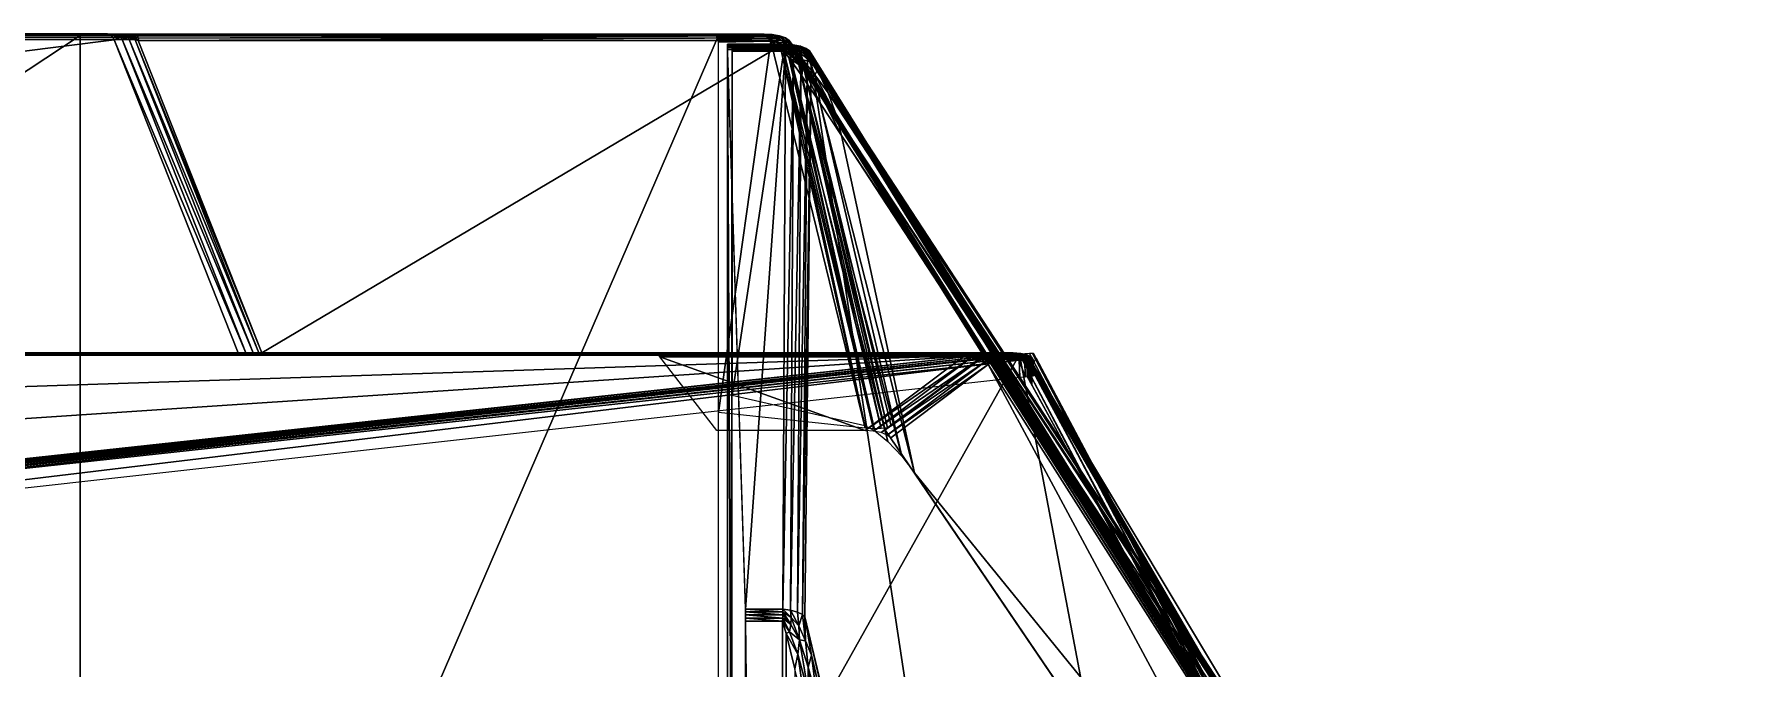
# Model space of a CAD drawing. Extents: x -2.99 to 2.93, y -1.11 to 1.11.
# Drawn here: x 2.429 to 2.934, y 0.921 to 1.109 of the extents above; entities that cross this region are included whole.
import ezdxf

# ---------------------------------------------------------------- set-up
doc = ezdxf.new("R2010")
doc.units = 0
doc.header["$MEASUREMENT"] = 0
doc.layers.get('0').update_dxf_attribs({"linetype": 'CONTINUOUS'})

msp = doc.modelspace()

# ---------------------------------------------------------------- linework, layer by layer
for points in [[(1.71372, 1.0145, 1.11762), (2.4527, 1.1075, 1.04049), (1.76836, 1.10758, 1.05933)], [(1.71372, 1.0145, 1.11762), (2.48947, 1.0145, 1.08662), (2.4527, 1.1075, 1.04049)], [(2.45227, 1.10818, 1.04001), (1.76894, 1.10823, 1.05877), (1.76836, 1.10758, 1.05933)], [(2.45227, 1.10818, 1.04001), (1.76836, 1.10758, 1.05933), (2.4527, 1.1075, 1.04049)], [(2.45173, 1.10875, 1.03932), (1.76959, 1.10877, 1.058), (1.76894, 1.10823, 1.05877)], [(2.45173, 1.10875, 1.03932), (1.76894, 1.10823, 1.05877), (2.45227, 1.10818, 1.04001)], [(2.45116, 1.10912, 1.03852), (1.77022, 1.10913, 1.05714), (1.76959, 1.10877, 1.058)], [(2.45116, 1.10912, 1.03852), (1.76959, 1.10877, 1.058), (2.45173, 1.10875, 1.03932)], [(2.45064, 1.10924, 1.03773), (1.77073, 1.10924, 1.05632), (1.77022, 1.10913, 1.05714)], [(2.45064, 1.10924, 1.03773), (1.77022, 1.10913, 1.05714), (2.45116, 1.10912, 1.03852)], [(1.78391, 1.10882, 1.03576), (1.77073, 1.10924, 1.05632), (2.45064, 1.10924, 1.03773)], [(2.44257, 1.10882, 1.01754), (1.77779, 1.10882, 1.03593), (1.77779, 0.67006, 1.03593)], [(2.44257, 1.10882, 1.01754), (1.77779, 0.67006, 1.03593), (2.44257, 0.67006, 1.01754)], [(1.78391, 1.10882, 1.03576), (2.45064, 1.10924, 1.03773), (2.43665, 1.10882, 1.0177)], [(2.45184, 1.10922, 1.03712), (2.43665, 1.10882, 1.0177), (2.45064, 1.10924, 1.03773)], [(2.45184, 1.10922, 1.03712), (2.43913, 1.10882, 1.01729), (2.43665, 1.10882, 1.0177)], [(2.45352, 1.1092, 1.03543), (2.43913, 1.10882, 1.01729), (2.45184, 1.10922, 1.03712)], [(2.45352, 1.1092, 1.03543), (2.44165, 1.10882, 1.01622), (2.43913, 1.10882, 1.01729)], [(2.45543, 1.10919, 1.03292), (2.44165, 1.10882, 1.01622), (2.45352, 1.1092, 1.03543)], [(2.45543, 1.10919, 1.03292), (2.44383, 1.10882, 1.01467), (2.44165, 1.10882, 1.01622)], [(2.63227, 1.10882, 0.69637), (2.44257, 1.10882, 1.01754), (2.44257, 0.67006, 1.01754)], [(2.63227, 1.10882, 0.69637), (2.44257, 0.67006, 1.01754), (2.63227, 0.67006, 0.69637)], [(2.45728, 1.10918, 1.02996), (2.44383, 1.10882, 1.01467), (2.45543, 1.10919, 1.03292)], [(2.45728, 1.10918, 1.02996), (2.44533, 1.10882, 1.01287), (2.44383, 1.10882, 1.01467)], [(2.44533, 1.10882, 1.01287), (2.45728, 1.10918, 1.02996), (2.64577, 1.10915, 0.69758)], [(2.44533, 1.10882, 1.01287), (2.64577, 1.10915, 0.69758), (2.63109, 1.10882, 0.69836)], [(2.45064, 1.10924, 1.03773), (2.45116, 1.10912, 1.03852), (2.4531, 1.10904, 1.03782)], [(2.45064, 1.10924, 1.03773), (2.4531, 1.10904, 1.03782), (2.45184, 1.10922, 1.03712)], [(2.45116, 1.10912, 1.03852), (2.45173, 1.10875, 1.03932), (2.45403, 1.10874, 1.03872)], [(2.45116, 1.10912, 1.03852), (2.45403, 1.10874, 1.03872), (2.4531, 1.10904, 1.03782)], [(2.45227, 1.10818, 1.04001), (2.45403, 1.10874, 1.03872), (2.45173, 1.10875, 1.03932)], [(2.45184, 1.10922, 1.03712), (2.4531, 1.10904, 1.03782), (2.45497, 1.10902, 1.03664)], [(2.45184, 1.10922, 1.03712), (2.45497, 1.10902, 1.03664), (2.45352, 1.1092, 1.03543)], [(2.45227, 1.10818, 1.04001), (2.45463, 1.10822, 1.03947), (2.45403, 1.10874, 1.03872)], [(2.4527, 1.1075, 1.04049), (2.45463, 1.10822, 1.03947), (2.45227, 1.10818, 1.04001)], [(2.4527, 1.1075, 1.04049), (2.455, 1.10761, 1.04022), (2.45463, 1.10822, 1.03947)], [(2.4918, 1.0145, 1.08637), (2.455, 1.10761, 1.04022), (2.4527, 1.1075, 1.04049)], [(2.4918, 1.0145, 1.08637), (2.4527, 1.1075, 1.04049), (2.48947, 1.0145, 1.08662)], [(2.4531, 1.10904, 1.03782), (2.45403, 1.10874, 1.03872), (2.45615, 1.10873, 1.03777)], [(2.4531, 1.10904, 1.03782), (2.45615, 1.10873, 1.03777), (2.45497, 1.10902, 1.03664)], [(2.45543, 1.10919, 1.03292), (2.45352, 1.1092, 1.03543), (2.45497, 1.10902, 1.03664)], [(2.45463, 1.10822, 1.03947), (2.45615, 1.10873, 1.03777), (2.45403, 1.10874, 1.03872)], [(2.45463, 1.10822, 1.03947), (2.45679, 1.10823, 1.03878), (2.45615, 1.10873, 1.03777)], [(2.455, 1.10761, 1.04022), (2.45679, 1.10823, 1.03878), (2.45463, 1.10822, 1.03947)], [(2.45543, 1.10919, 1.03292), (2.45497, 1.10902, 1.03664), (2.45677, 1.10901, 1.03458)], [(2.45677, 1.10901, 1.03458), (2.45497, 1.10902, 1.03664), (2.45615, 1.10873, 1.03777)], [(2.455, 1.10761, 1.04022), (2.45716, 1.10761, 1.03972), (2.45679, 1.10823, 1.03878)], [(2.49397, 1.0145, 1.08584), (2.45716, 1.10761, 1.03972), (2.455, 1.10761, 1.04022)], [(2.49397, 1.0145, 1.08584), (2.455, 1.10761, 1.04022), (2.4918, 1.0145, 1.08637)], [(2.45728, 1.10918, 1.02996), (2.45543, 1.10919, 1.03292), (2.45677, 1.10901, 1.03458)], [(2.45677, 1.10901, 1.03458), (2.45615, 1.10873, 1.03777), (2.45791, 1.10871, 1.03616)], [(2.45843, 1.10816, 1.03764), (2.45791, 1.10871, 1.03616), (2.45615, 1.10873, 1.03777)], [(2.45843, 1.10816, 1.03764), (2.45615, 1.10873, 1.03777), (2.45679, 1.10823, 1.03878)], [(2.45728, 1.10918, 1.02996), (2.45677, 1.10901, 1.03458), (2.45855, 1.10907, 1.03193)], [(2.45855, 1.10907, 1.03193), (2.45677, 1.10901, 1.03458), (2.45791, 1.10871, 1.03616)], [(2.45886, 1.1075, 1.03906), (2.45843, 1.10816, 1.03764), (2.45679, 1.10823, 1.03878)], [(2.45886, 1.1075, 1.03906), (2.45679, 1.10823, 1.03878), (2.45716, 1.10761, 1.03972)], [(2.49565, 1.0145, 1.08512), (2.45886, 1.1075, 1.03906), (2.45716, 1.10761, 1.03972)], [(2.49565, 1.0145, 1.08512), (2.45716, 1.10761, 1.03972), (2.49397, 1.0145, 1.08584)], [(2.64577, 1.10915, 0.69758), (2.45728, 1.10918, 1.02996), (2.45855, 1.10907, 1.03193)], [(2.45855, 1.10907, 1.03193), (2.45791, 1.10871, 1.03616), (2.45949, 1.10867, 1.03421)], [(2.45994, 1.10805, 1.03647), (2.45949, 1.10867, 1.03421), (2.45791, 1.10871, 1.03616)], [(2.45994, 1.10805, 1.03647), (2.45791, 1.10871, 1.03616), (2.45843, 1.10816, 1.03764)], [(2.45984, 1.10731, 1.03835), (2.45994, 1.10805, 1.03647), (2.45843, 1.10816, 1.03764)], [(2.45984, 1.10731, 1.03835), (2.45843, 1.10816, 1.03764), (2.45886, 1.1075, 1.03906)], [(2.64577, 1.10915, 0.69758), (2.45855, 1.10907, 1.03193), (2.64811, 1.10905, 0.6977)], [(2.64811, 1.10905, 0.6977), (2.45855, 1.10907, 1.03193), (2.45949, 1.10867, 1.03421)], [(2.49658, 1.0145, 1.08431), (2.45984, 1.10731, 1.03835), (2.45886, 1.1075, 1.03906)], [(2.49658, 1.0145, 1.08431), (2.45886, 1.1075, 1.03906), (2.49565, 1.0145, 1.08512)], [(2.64811, 1.10905, 0.6977), (2.45949, 1.10867, 1.03421), (2.65034, 1.10867, 0.69781)], [(2.65034, 1.10867, 0.69781), (2.45949, 1.10867, 1.03421), (2.45994, 1.10805, 1.03647)], [(2.65211, 1.10807, 0.6979), (2.45994, 1.10805, 1.03647), (2.45984, 1.10731, 1.03835)], [(2.65211, 1.10807, 0.6979), (2.45984, 1.10731, 1.03835), (2.65317, 1.10733, 0.69794)], [(2.49658, 1.0145, 1.08431), (2.65317, 1.10733, 0.69794), (2.45984, 1.10731, 1.03835)], [(2.65034, 1.10867, 0.69781), (2.45994, 1.10805, 1.03647), (2.65211, 1.10807, 0.6979)], [(2.49658, 1.0145, 1.08431), (2.71139, 1.0145, 0.73165), (2.65317, 1.10733, 0.69794)], [(2.63109, 1.10882, 0.69836), (2.64577, 1.10915, 0.69758), (2.64602, 1.10899, 0.69683)], [(2.63109, 1.10882, 0.69836), (2.64602, 1.10899, 0.69683), (2.63154, 1.10866, 0.6976)], [(2.63154, 1.10866, 0.6976), (2.64602, 1.10899, 0.69683), (2.64649, 1.10855, 0.69619)], [(2.63154, 1.10866, 0.6976), (2.64649, 1.10855, 0.69619), (2.63193, 1.10822, 0.69695)], [(2.63193, 1.10822, 0.69695), (2.64649, 1.10855, 0.69619), (2.6471, 1.1079, 0.69576)], [(2.63193, 1.10822, 0.69695), (2.6471, 1.1079, 0.69576), (2.63218, 1.10756, 0.69652)], [(2.63218, 1.10756, 0.69652), (2.6471, 1.1079, 0.69576), (2.64776, 1.10713, 0.69559)], [(2.63218, 1.10756, 0.69652), (2.64776, 1.10713, 0.69559), (2.63227, 1.10678, 0.69637)], [(2.64776, 1.10713, 0.69559), (2.67581, 0.99211, 0.69664), (2.63227, 0.9968, 0.69637)], [(2.64776, 1.10713, 0.69559), (2.63227, 0.9968, 0.69637), (2.63227, 1.10678, 0.69637)], [(2.6512, 1.10618, 0.68388), (2.65211, 1.10618, 0.58094), (2.63486, 1.10618, 0.58094)], [(2.6512, 1.10618, 0.68388), (2.63486, 1.10618, 0.58094), (2.63629, 1.10618, 0.68388)], [(2.63486, 1.10618, 0.58094), (2.65211, 1.10618, 0.58094), (2.65211, 1.10607, 0.58012)], [(2.63486, 1.10618, 0.58094), (2.65211, 1.10607, 0.58012), (2.63486, 1.10607, 0.58012)], [(2.63486, 1.10601, 0.58007), (2.63486, 0.00203, 0.58094), (2.63486, 1.10618, 0.58094)], [(2.63631, 1.10618, 0.68579), (2.63486, 1.10618, 0.58094), (2.63486, 0.00203, 0.58094)], [(2.63631, 1.10618, 0.68579), (2.63486, 0.00203, 0.58094), (2.63631, 0.00203, 0.68579)], [(2.63486, 1.10607, 0.58012), (2.65211, 1.10607, 0.58012), (2.65211, 1.10574, 0.57923)], [(2.63486, 1.10607, 0.58012), (2.65211, 1.10574, 0.57923), (2.63486, 1.10574, 0.57923)], [(2.63487, 1.10551, 0.57904), (2.63488, 0.00203, 0.57999), (2.63486, 1.10601, 0.58007)], [(2.63486, 1.10601, 0.58007), (2.63488, 0.00203, 0.57999), (2.63486, 0.00203, 0.58094)], [(2.63486, 1.10574, 0.57923), (2.65211, 1.10574, 0.57923), (2.65211, 1.10524, 0.57841)], [(2.63486, 1.10574, 0.57923), (2.65211, 1.10524, 0.57841), (2.63487, 1.10524, 0.57841)], [(2.6363, 1.10603, 0.68461), (2.6512, 1.10618, 0.68388), (2.63629, 1.10618, 0.68388)], [(2.6363, 1.10603, 0.68461), (2.6513, 1.10603, 0.68461), (2.6512, 1.10618, 0.68388)], [(2.6363, 1.10559, 0.68523), (2.65141, 1.10559, 0.68523), (2.6513, 1.10603, 0.68461)], [(2.6363, 1.10559, 0.68523), (2.6513, 1.10603, 0.68461), (2.6363, 1.10603, 0.68461)], [(2.63631, 1.10493, 0.68564), (2.65141, 1.10559, 0.68523), (2.6363, 1.10559, 0.68523)], [(2.63631, 1.10493, 0.68564), (2.65152, 1.10493, 0.68564), (2.65141, 1.10559, 0.68523)], [(2.64577, 1.10915, 0.69758), (2.64811, 1.10905, 0.6977), (2.64874, 1.10856, 0.69689)], [(2.64577, 1.10915, 0.69758), (2.64874, 1.10856, 0.69689), (2.64602, 1.10899, 0.69683)], [(2.64602, 1.10899, 0.69683), (2.64874, 1.10856, 0.69689), (2.64933, 1.10786, 0.69623)], [(2.64602, 1.10899, 0.69683), (2.64933, 1.10786, 0.69623), (2.64649, 1.10855, 0.69619)], [(2.6471, 1.1079, 0.69576), (2.64649, 1.10855, 0.69619), (2.64933, 1.10786, 0.69623)], [(2.64776, 1.10713, 0.69559), (2.6471, 1.1079, 0.69576), (2.65002, 1.10658, 0.69589)], [(2.6471, 1.1079, 0.69576), (2.64933, 1.10786, 0.69623), (2.65002, 1.10658, 0.69589)], [(2.64776, 1.10713, 0.69559), (2.65002, 1.10658, 0.69589), (2.65061, 1.10518, 0.69564)], [(2.67581, 0.99211, 0.69664), (2.64776, 1.10713, 0.69559), (2.65061, 1.10518, 0.69564)], [(2.64811, 1.10905, 0.6977), (2.65034, 1.10867, 0.69781), (2.65115, 1.10792, 0.69704)], [(2.64811, 1.10905, 0.6977), (2.65115, 1.10792, 0.69704), (2.64874, 1.10856, 0.69689)], [(2.64874, 1.10856, 0.69689), (2.65115, 1.10792, 0.69704), (2.65195, 1.10682, 0.69641)], [(2.64874, 1.10856, 0.69689), (2.65195, 1.10682, 0.69641), (2.64933, 1.10786, 0.69623)], [(2.65002, 1.10658, 0.69589), (2.64933, 1.10786, 0.69623), (2.65195, 1.10682, 0.69641)], [(2.65002, 1.10658, 0.69589), (2.65195, 1.10682, 0.69641), (2.65273, 1.10502, 0.69611)], [(2.65061, 1.10518, 0.69564), (2.65002, 1.10658, 0.69589), (2.65273, 1.10502, 0.69611)], [(2.65211, 1.10807, 0.6979), (2.65115, 1.10792, 0.69704), (2.65034, 1.10867, 0.69781)], [(2.65211, 1.10807, 0.6979), (2.65306, 1.10669, 0.69735), (2.65115, 1.10792, 0.69704)], [(2.65306, 1.10669, 0.69735), (2.65195, 1.10682, 0.69641), (2.65115, 1.10792, 0.69704)], [(2.6512, 1.10618, 0.68388), (2.6513, 1.10603, 0.68461), (2.65398, 1.10509, 0.68463)], [(2.6512, 1.10618, 0.68388), (2.65398, 1.10509, 0.68463), (2.65356, 1.10603, 0.68389)], [(2.65211, 1.10618, 0.58094), (2.6512, 1.10618, 0.68388), (2.65356, 1.10603, 0.68389)], [(2.6513, 1.10603, 0.68461), (2.65141, 1.10559, 0.68523), (2.65418, 1.10407, 0.68524)], [(2.6513, 1.10603, 0.68461), (2.65418, 1.10407, 0.68524), (2.65398, 1.10509, 0.68463)], [(2.65152, 1.10493, 0.68564), (2.65418, 1.10407, 0.68524), (2.65141, 1.10559, 0.68523)], [(2.65496, 1.10302, 0.69665), (2.65273, 1.10502, 0.69611), (2.65195, 1.10682, 0.69641)], [(2.65496, 1.10302, 0.69665), (2.65195, 1.10682, 0.69641), (2.65411, 1.10508, 0.6969)], [(2.65306, 1.10669, 0.69735), (2.65411, 1.10508, 0.6969), (2.65195, 1.10682, 0.69641)], [(2.65317, 1.10733, 0.69794), (2.65306, 1.10669, 0.69735), (2.65211, 1.10807, 0.6979)], [(2.65211, 1.10618, 0.58094), (2.65445, 1.10603, 0.58095), (2.65455, 1.10575, 0.58005)], [(2.65211, 1.10618, 0.58094), (2.65455, 1.10575, 0.58005), (2.65211, 1.10607, 0.58012)], [(2.65211, 1.10618, 0.58094), (2.65356, 1.10603, 0.68389), (2.65445, 1.10603, 0.58095)], [(2.65211, 1.10607, 0.58012), (2.65455, 1.10575, 0.58005), (2.65456, 1.10539, 0.57917)], [(2.65211, 1.10607, 0.58012), (2.65456, 1.10539, 0.57917), (2.65211, 1.10574, 0.57923)], [(2.65211, 1.10524, 0.57841), (2.65211, 1.10574, 0.57923), (2.65456, 1.10539, 0.57917)], [(2.65317, 1.10733, 0.69794), (2.65467, 1.10535, 0.69776), (2.65306, 1.10669, 0.69735)], [(2.65467, 1.10535, 0.69776), (2.65411, 1.10508, 0.6969), (2.65306, 1.10669, 0.69735)], [(2.71174, 1.01442, 0.73078), (2.65467, 1.10535, 0.69776), (2.65317, 1.10733, 0.69794)], [(2.71174, 1.01442, 0.73078), (2.65317, 1.10733, 0.69794), (2.71139, 1.0145, 0.73165)], [(2.65356, 1.10603, 0.68389), (2.65398, 1.10509, 0.68463), (2.65663, 1.10366, 0.68465)], [(2.65356, 1.10603, 0.68389), (2.65663, 1.10366, 0.68465), (2.65575, 1.10561, 0.6839)], [(2.65445, 1.10603, 0.58095), (2.65356, 1.10603, 0.68389), (2.65575, 1.10561, 0.6839)], [(2.65445, 1.10603, 0.58095), (2.65663, 1.1056, 0.58096), (2.6567, 1.10529, 0.58004)], [(2.65445, 1.10603, 0.58095), (2.6567, 1.10529, 0.58004), (2.65455, 1.10575, 0.58005)], [(2.65445, 1.10603, 0.58095), (2.65575, 1.10561, 0.6839), (2.65663, 1.1056, 0.58096)], [(2.65455, 1.10575, 0.58005), (2.6567, 1.10529, 0.58004), (2.65675, 1.10483, 0.57912)], [(2.65455, 1.10575, 0.58005), (2.65675, 1.10483, 0.57912), (2.65456, 1.10539, 0.57917)], [(2.65744, 1.10496, 0.68391), (2.65575, 1.10561, 0.6839), (2.65663, 1.10366, 0.68465)], [(2.65663, 1.1056, 0.58096), (2.65575, 1.10561, 0.6839), (2.65744, 1.10496, 0.68391)], [(2.6583, 1.10496, 0.58097), (2.6567, 1.10529, 0.58004), (2.65663, 1.1056, 0.58096)], [(2.65663, 1.1056, 0.58096), (2.65744, 1.10496, 0.68391), (2.6583, 1.10496, 0.58097)], [(2.63488, 1.10476, 0.57801), (2.63489, 0.00203, 0.57904), (2.63487, 1.10551, 0.57904)], [(2.63487, 1.10551, 0.57904), (2.63489, 0.00203, 0.57904), (2.63488, 0.00203, 0.57999)], [(2.63487, 1.10524, 0.57841), (2.65211, 1.10524, 0.57841), (2.65212, 1.10466, 0.57778)], [(2.63487, 1.10524, 0.57841), (2.65212, 1.10466, 0.57778), (2.63489, 1.10466, 0.57778)], [(2.63491, 1.10387, 0.57713), (2.6349, 0.00203, 0.57808), (2.63488, 1.10476, 0.57801)], [(2.63488, 1.10476, 0.57801), (2.6349, 0.00203, 0.57808), (2.63489, 0.00203, 0.57904)], [(2.65212, 1.10466, 0.57778), (2.64024, 0.93836, 0.44091), (2.63489, 1.10466, 0.57778)], [(2.63491, 1.10387, 0.57713), (2.63491, 0.00203, 0.57713), (2.6349, 0.00203, 0.57808)], [(2.63491, 1.10387, 0.57713), (2.64029, 0.93684, 0.43965), (2.64029, 0.00203, 0.43965)], [(2.63491, 1.10387, 0.57713), (2.64029, 0.00203, 0.43965), (2.63491, 0.00203, 0.57713)], [(2.63631, 1.10416, 0.68579), (2.65161, 1.10416, 0.68579), (2.65152, 1.10493, 0.68564)], [(2.63631, 1.10416, 0.68579), (2.65152, 1.10493, 0.68564), (2.63631, 1.10493, 0.68564)], [(2.65161, 1.10416, 0.68579), (2.63631, 1.10416, 0.68579), (2.63631, 1.00191, 0.68579)], [(2.65161, 1.10416, 0.68579), (2.63631, 1.00191, 0.68579), (2.67567, 0.99289, 0.68579)], [(2.65212, 1.10466, 0.57778), (2.65129, 0.93836, 0.44091), (2.64024, 0.93836, 0.44091)], [(2.65061, 1.10518, 0.69564), (2.65273, 1.10502, 0.69611), (2.65349, 1.10288, 0.69596)], [(2.67581, 0.99211, 0.69664), (2.65061, 1.10518, 0.69564), (2.67826, 0.99196, 0.6968)], [(2.67826, 0.99196, 0.6968), (2.65061, 1.10518, 0.69564), (2.65349, 1.10288, 0.69596)], [(2.65129, 0.93836, 0.44091), (2.65212, 1.10466, 0.57778), (2.6545, 1.10404, 0.57745)], [(2.65129, 0.93836, 0.44091), (2.6545, 1.10404, 0.57745), (2.6536, 0.93804, 0.44084)], [(2.65161, 1.10416, 0.68579), (2.65404, 1.10278, 0.68559), (2.65152, 1.10493, 0.68564)], [(2.65152, 1.10493, 0.68564), (2.65404, 1.10278, 0.68559), (2.65418, 1.10407, 0.68524)], [(2.65161, 1.10416, 0.68579), (2.65316, 1.10225, 0.6858), (2.65404, 1.10278, 0.68559)], [(2.65161, 1.10416, 0.68579), (2.67567, 0.99289, 0.68579), (2.6787, 0.99138, 0.68581)], [(2.65161, 1.10416, 0.68579), (2.6787, 0.99138, 0.68581), (2.65316, 1.10225, 0.6858)], [(2.65211, 1.10524, 0.57841), (2.65456, 1.10539, 0.57917), (2.65458, 1.10474, 0.57831)], [(2.65212, 1.10466, 0.57778), (2.65211, 1.10524, 0.57841), (2.65458, 1.10474, 0.57831)], [(2.65212, 1.10466, 0.57778), (2.65458, 1.10474, 0.57831), (2.6545, 1.10404, 0.57745)], [(2.65596, 1.10056, 0.6965), (2.65349, 1.10288, 0.69596), (2.65273, 1.10502, 0.69611)], [(2.65596, 1.10056, 0.6965), (2.65273, 1.10502, 0.69611), (2.65496, 1.10302, 0.69665)], [(2.65316, 1.10225, 0.6858), (2.65725, 1.09926, 0.68563), (2.65404, 1.10278, 0.68559)], [(2.65316, 1.10225, 0.6858), (2.65697, 1.09682, 0.68585), (2.65725, 1.09926, 0.68563)], [(2.65316, 1.10225, 0.6858), (2.6787, 0.99138, 0.68581), (2.68256, 0.98819, 0.68587)], [(2.65316, 1.10225, 0.6858), (2.68256, 0.98819, 0.68587), (2.65697, 1.09682, 0.68585)], [(2.67826, 0.99196, 0.6968), (2.65349, 1.10288, 0.69596), (2.68059, 0.99202, 0.69719)], [(2.68059, 0.99202, 0.69719), (2.65349, 1.10288, 0.69596), (2.65596, 1.10056, 0.6965)], [(2.6536, 0.93804, 0.44084), (2.6545, 1.10404, 0.57745), (2.6568, 1.10314, 0.57724)], [(2.6536, 0.93804, 0.44084), (2.6568, 1.10314, 0.57724), (2.65566, 0.9375, 0.44094)], [(2.65398, 1.10509, 0.68463), (2.65418, 1.10407, 0.68524), (2.65723, 1.10158, 0.68527)], [(2.65398, 1.10509, 0.68463), (2.65723, 1.10158, 0.68527), (2.65663, 1.10366, 0.68465)], [(2.65404, 1.10278, 0.68559), (2.65723, 1.10158, 0.68527), (2.65418, 1.10407, 0.68524)], [(2.65404, 1.10278, 0.68559), (2.65725, 1.09926, 0.68563), (2.65723, 1.10158, 0.68527)], [(2.65467, 1.10535, 0.69776), (2.65605, 1.103, 0.69755), (2.65411, 1.10508, 0.6969)], [(2.65709, 1.10062, 0.69735), (2.65496, 1.10302, 0.69665), (2.65411, 1.10508, 0.6969)], [(2.65709, 1.10062, 0.69735), (2.65411, 1.10508, 0.6969), (2.65605, 1.103, 0.69755)], [(2.6545, 1.10404, 0.57745), (2.65458, 1.10474, 0.57831), (2.65678, 1.10406, 0.57818)], [(2.6545, 1.10404, 0.57745), (2.65678, 1.10406, 0.57818), (2.6568, 1.10314, 0.57724)], [(2.65458, 1.10474, 0.57831), (2.65456, 1.10539, 0.57917), (2.65675, 1.10483, 0.57912)], [(2.65458, 1.10474, 0.57831), (2.65675, 1.10483, 0.57912), (2.65678, 1.10406, 0.57818)], [(2.71181, 1.01418, 0.72981), (2.65605, 1.103, 0.69755), (2.65467, 1.10535, 0.69776)], [(2.71181, 1.01418, 0.72981), (2.65467, 1.10535, 0.69776), (2.71174, 1.01442, 0.73078)], [(2.65764, 1.09858, 0.69719), (2.65596, 1.10056, 0.6965), (2.65496, 1.10302, 0.69665)], [(2.65764, 1.09858, 0.69719), (2.65496, 1.10302, 0.69665), (2.65709, 1.10062, 0.69735)], [(2.65566, 0.9375, 0.44094), (2.6568, 1.10314, 0.57724), (2.65865, 1.10211, 0.57717)], [(2.65566, 0.9375, 0.44094), (2.65865, 1.10211, 0.57717), (2.65717, 0.93682, 0.44119)], [(2.68059, 0.99202, 0.69719), (2.65596, 1.10056, 0.6965), (2.68244, 0.99228, 0.69778)], [(2.68244, 0.99228, 0.69778), (2.65596, 1.10056, 0.6965), (2.65764, 1.09858, 0.69719)], [(2.7116, 1.01383, 0.72887), (2.65709, 1.10062, 0.69735), (2.65605, 1.103, 0.69755)], [(2.7116, 1.01383, 0.72887), (2.65605, 1.103, 0.69755), (2.71181, 1.01418, 0.72981)], [(2.65744, 1.10496, 0.68391), (2.65663, 1.10366, 0.68465), (2.65922, 1.10111, 0.68468)], [(2.65922, 1.10111, 0.68468), (2.65663, 1.10366, 0.68465), (2.65723, 1.10158, 0.68527)], [(2.6583, 1.10496, 0.58097), (2.65827, 1.10446, 0.58004), (2.6567, 1.10529, 0.58004)], [(2.65827, 1.10446, 0.58004), (2.65675, 1.10483, 0.57912), (2.6567, 1.10529, 0.58004)], [(2.65844, 1.10305, 0.57816), (2.65678, 1.10406, 0.57818), (2.65675, 1.10483, 0.57912)], [(2.65844, 1.10305, 0.57816), (2.65675, 1.10483, 0.57912), (2.6584, 1.10385, 0.57911)], [(2.65827, 1.10446, 0.58004), (2.6584, 1.10385, 0.57911), (2.65675, 1.10483, 0.57912)], [(2.65865, 1.10211, 0.57717), (2.6568, 1.10314, 0.57724), (2.65678, 1.10406, 0.57818)], [(2.65865, 1.10211, 0.57717), (2.65678, 1.10406, 0.57818), (2.65844, 1.10305, 0.57816)], [(2.71113, 1.01341, 0.72813), (2.65764, 1.09858, 0.69719), (2.65709, 1.10062, 0.69735)], [(2.71113, 1.01341, 0.72813), (2.65709, 1.10062, 0.69735), (2.7116, 1.01383, 0.72887)], [(2.65717, 0.93682, 0.44119), (2.65865, 1.10211, 0.57717), (2.65978, 1.10109, 0.57726)], [(2.65717, 0.93682, 0.44119), (2.65978, 1.10109, 0.57726), (2.65789, 0.93609, 0.44156)], [(2.65922, 1.10111, 0.68468), (2.65723, 1.10158, 0.68527), (2.66085, 1.09715, 0.68532)], [(2.66178, 1.09303, 0.68569), (2.66085, 1.09715, 0.68532), (2.65723, 1.10158, 0.68527)], [(2.66178, 1.09303, 0.68569), (2.65723, 1.10158, 0.68527), (2.65725, 1.09926, 0.68563)], [(2.65838, 1.10421, 0.68391), (2.65744, 1.10496, 0.68391), (2.65922, 1.10111, 0.68468)], [(2.6583, 1.10496, 0.58097), (2.65744, 1.10496, 0.68391), (2.65838, 1.10421, 0.68391)], [(2.65978, 1.10109, 0.57726), (2.73147, 0.62807, 0.44368), (2.65789, 0.93609, 0.44156)], [(2.65922, 1.1042, 0.58097), (2.65827, 1.10446, 0.58004), (2.6583, 1.10496, 0.58097)], [(2.65922, 1.1042, 0.58097), (2.65956, 1.1035, 0.58011), (2.65827, 1.10446, 0.58004)], [(2.65956, 1.1035, 0.58011), (2.6584, 1.10385, 0.57911), (2.65827, 1.10446, 0.58004)], [(2.6583, 1.10496, 0.58097), (2.65838, 1.10421, 0.68391), (2.65922, 1.1042, 0.58097)], [(2.65838, 1.10421, 0.68391), (2.65922, 1.10111, 0.68468), (2.66164, 1.09852, 0.68471)], [(2.92045, 0.70325, 0.69005), (2.65838, 1.10421, 0.68391), (2.66164, 1.09852, 0.68471)], [(2.65986, 1.10182, 0.5781), (2.65844, 1.10305, 0.57816), (2.6584, 1.10385, 0.57911)], [(2.65986, 1.10182, 0.5781), (2.6584, 1.10385, 0.57911), (2.65978, 1.10267, 0.57911)], [(2.65956, 1.1035, 0.58011), (2.65978, 1.10267, 0.57911), (2.6584, 1.10385, 0.57911)], [(2.65978, 1.10109, 0.57726), (2.65865, 1.10211, 0.57717), (2.65844, 1.10305, 0.57816)], [(2.65978, 1.10109, 0.57726), (2.65844, 1.10305, 0.57816), (2.65986, 1.10182, 0.5781)], [(2.90816, 0.7031, 0.58625), (2.65956, 1.1035, 0.58011), (2.65922, 1.1042, 0.58097)], [(2.90816, 0.7031, 0.58625), (2.65922, 1.1042, 0.58097), (2.90836, 0.70326, 0.58711)], [(2.66164, 1.09852, 0.68471), (2.65922, 1.10111, 0.68468), (2.66085, 1.09715, 0.68532)], [(2.90764, 0.7029, 0.58527), (2.65978, 1.10267, 0.57911), (2.65956, 1.1035, 0.58011)], [(2.90764, 0.7029, 0.58527), (2.65956, 1.1035, 0.58011), (2.90816, 0.7031, 0.58625)], [(2.90686, 0.70268, 0.58431), (2.65986, 1.10182, 0.5781), (2.65978, 1.10267, 0.57911)], [(2.90686, 0.70268, 0.58431), (2.65978, 1.10267, 0.57911), (2.90764, 0.7029, 0.58527)], [(2.90594, 0.70247, 0.58351), (2.65978, 1.10109, 0.57726), (2.65986, 1.10182, 0.5781)], [(2.65978, 1.10109, 0.57726), (2.90594, 0.70247, 0.58351), (2.73147, 0.62807, 0.44368)], [(2.90594, 0.70247, 0.58351), (2.65986, 1.10182, 0.5781), (2.90686, 0.70268, 0.58431)], [(2.66246, 1.08868, 0.68592), (2.65725, 1.09926, 0.68563), (2.65697, 1.09682, 0.68585)], [(2.65697, 1.09682, 0.68585), (2.68256, 0.98819, 0.68587), (2.68668, 0.9838, 0.68596)], [(2.65697, 1.09682, 0.68585), (2.68668, 0.9838, 0.68596), (2.66246, 1.08868, 0.68592)], [(2.66246, 1.08868, 0.68592), (2.66178, 1.09303, 0.68569), (2.65725, 1.09926, 0.68563)], [(2.68244, 0.99228, 0.69778), (2.65764, 1.09858, 0.69719), (2.68354, 0.99271, 0.69847)], [(2.68354, 0.99271, 0.69847), (2.65764, 1.09858, 0.69719), (2.71113, 1.01341, 0.72813)], [(2.66164, 1.09852, 0.68471), (2.66085, 1.09715, 0.68532), (2.66477, 1.09175, 0.68539)], [(2.66728, 1.08493, 0.68584), (2.66477, 1.09175, 0.68539), (2.66085, 1.09715, 0.68532)], [(2.66728, 1.08493, 0.68584), (2.66085, 1.09715, 0.68532), (2.66178, 1.09303, 0.68569)], [(2.92045, 0.70325, 0.69005), (2.66164, 1.09852, 0.68471), (2.92002, 0.70334, 0.69078)], [(2.92002, 0.70334, 0.69078), (2.66164, 1.09852, 0.68471), (2.66477, 1.09175, 0.68539)], [(2.6688, 1.07909, 0.68599), (2.66728, 1.08493, 0.68584), (2.66178, 1.09303, 0.68569)], [(2.6688, 1.07909, 0.68599), (2.66178, 1.09303, 0.68569), (2.66246, 1.08868, 0.68592)], [(2.92002, 0.70334, 0.69078), (2.66477, 1.09175, 0.68539), (2.91876, 0.70338, 0.6914)], [(2.91876, 0.70338, 0.6914), (2.66477, 1.09175, 0.68539), (2.66728, 1.08493, 0.68584)], [(2.66246, 1.08868, 0.68592), (2.68668, 0.9838, 0.68596), (2.69042, 0.97888, 0.68606)], [(2.66246, 1.08868, 0.68592), (2.69042, 0.97888, 0.68606), (2.6688, 1.07909, 0.68599)], [(2.91876, 0.70338, 0.6914), (2.66728, 1.08493, 0.68584), (2.91686, 0.70337, 0.69181)], [(2.91686, 0.70337, 0.69181), (2.66728, 1.08493, 0.68584), (2.6688, 1.07909, 0.68599)], [(2.91686, 0.70337, 0.69181), (2.6688, 1.07909, 0.68599), (2.91461, 0.7033, 0.69196)], [(2.69042, 0.97888, 0.68606), (2.91461, 0.7033, 0.69196), (2.6688, 1.07909, 0.68599)], [(1.44152, 1.0138, 1.20749), (2.70998, 1.0138, 1.15017), (2.71224, 1.01407, 1.14923)], [(1.44152, 1.0138, 1.20749), (2.71224, 1.01407, 1.14923), (1.44158, 1.01407, 1.20665)], [(1.44158, 1.01407, 1.20665), (2.71224, 1.01407, 1.14923), (2.7149, 1.01429, 1.14811)], [(1.44158, 1.01407, 1.20665), (2.7149, 1.01429, 1.14811), (1.44165, 1.01429, 1.20564)], [(1.44165, 1.01429, 1.20564), (2.7149, 1.01429, 1.14811), (2.71755, 1.01445, 1.14697)], [(1.44165, 1.01429, 1.20564), (2.71755, 1.01445, 1.14697), (1.44172, 1.01445, 1.20462)], [(1.44172, 1.01445, 1.20462), (2.71755, 1.01445, 1.14697), (2.71979, 1.0145, 1.146)], [(1.44172, 1.01445, 1.20462), (2.71979, 1.0145, 1.146), (1.44177, 1.0145, 1.20375)], [(2.71778, 1.0145, 1.08183), (2.44257, 1.0145, 1.01754), (1.77779, 1.0145, 1.03593)], [(2.15082, 0.95274, 1.33263), (2.70998, 1.0138, 1.15017), (2.14981, 0.95317, 1.33198)], [(2.15082, 0.95274, 1.33263), (2.71345, 1.01366, 1.14995), (2.70998, 1.0138, 1.15017)], [(2.15154, 0.95205, 1.3332), (2.71345, 1.01366, 1.14995), (2.15082, 0.95274, 1.33263)], [(2.15154, 0.95205, 1.3332), (2.71687, 1.01334, 1.14943), (2.71345, 1.01366, 1.14995)], [(2.15188, 0.95121, 1.33359), (2.71687, 1.01334, 1.14943), (2.15154, 0.95205, 1.3332)], [(2.15177, 0.95034, 1.33375), (2.72159, 1.01237, 1.14783), (2.71973, 1.01289, 1.14868)], [(2.15177, 0.95034, 1.33375), (2.71973, 1.01289, 1.14868), (2.15188, 0.95121, 1.33359)], [(2.72159, 1.01237, 1.14783), (2.15177, 0.95034, 1.33375), (2.15629, 0.94439, 1.33168)], [(2.15188, 0.95121, 1.33359), (2.71973, 1.01289, 1.14868), (2.71687, 1.01334, 1.14943)], [(2.72159, 1.01237, 1.14783), (2.15629, 0.94439, 1.33168), (2.72177, 1.00725, 1.14422)], [(2.70635, 1.01441, 0.73059), (2.6133, 1.01441, 0.72825), (2.6128, 1.0145, 0.72909)], [(2.70635, 1.01441, 0.73059), (2.6128, 1.0145, 0.72909), (2.70676, 1.0145, 0.73145)], [(2.70585, 1.01417, 0.72961), (2.61386, 1.01416, 0.72731), (2.6133, 1.01441, 0.72825)], [(2.70585, 1.01417, 0.72961), (2.6133, 1.01441, 0.72825), (2.70635, 1.01441, 0.73059)], [(2.70535, 1.0138, 0.72867), (2.61386, 1.01416, 0.72731), (2.70585, 1.01417, 0.72961)], [(2.70535, 1.0138, 0.72867), (2.61439, 1.01378, 0.7264), (2.61386, 1.01416, 0.72731)], [(2.70491, 1.01337, 0.72791), (2.61439, 1.01378, 0.7264), (2.70535, 1.0138, 0.72867)], [(2.70491, 1.01337, 0.72791), (2.61482, 1.01333, 0.72567), (2.61439, 1.01378, 0.7264)], [(2.61482, 1.01333, 0.72567), (2.70491, 1.01337, 0.72791), (2.67583, 0.99146, 0.69672)], [(2.61482, 1.01333, 0.72567), (2.67583, 0.99146, 0.69672), (2.63176, 0.99146, 0.69698)], [(2.70717, 1.01304, 0.72775), (2.67583, 0.99146, 0.69672), (2.70491, 1.01337, 0.72791)], [(2.70717, 1.01304, 0.72775), (2.67826, 0.99129, 0.69671), (2.67583, 0.99146, 0.69672)], [(2.70939, 1.01249, 0.72771), (2.67826, 0.99129, 0.69671), (2.70717, 1.01304, 0.72775)], [(2.70939, 1.01249, 0.72771), (2.68055, 0.99082, 0.69671), (2.67826, 0.99129, 0.69671)], [(2.71122, 1.0118, 0.72779), (2.68055, 0.99082, 0.69671), (2.70939, 1.01249, 0.72771)], [(2.71122, 1.0118, 0.72779), (2.68234, 0.9901, 0.69671), (2.68055, 0.99082, 0.69671)], [(2.71239, 1.01107, 0.72799), (2.68234, 0.9901, 0.69671), (2.71122, 1.0118, 0.72779)], [(2.71239, 1.01107, 0.72799), (2.68338, 0.98926, 0.69673), (2.68234, 0.9901, 0.69671)], [(2.87764, 0.70326, 0.70284), (2.68338, 0.98926, 0.69673), (2.71239, 1.01107, 0.72799)], [(2.70491, 1.01337, 0.72791), (2.70535, 1.0138, 0.72867), (2.7079, 1.01349, 0.72871)], [(2.70491, 1.01337, 0.72791), (2.7079, 1.01349, 0.72871), (2.70717, 1.01304, 0.72775)], [(2.70535, 1.0138, 0.72867), (2.70585, 1.01417, 0.72961), (2.70845, 1.01391, 0.72965)], [(2.70535, 1.0138, 0.72867), (2.70845, 1.01391, 0.72965), (2.7079, 1.01349, 0.72871)], [(2.70635, 1.01441, 0.73059), (2.70845, 1.01391, 0.72965), (2.70585, 1.01417, 0.72961)], [(2.70676, 1.0145, 0.73145), (2.70886, 1.01414, 0.73057), (2.70635, 1.01441, 0.73059)], [(2.70635, 1.01441, 0.73059), (2.70886, 1.01414, 0.73057), (2.70845, 1.01391, 0.72965)], [(2.70676, 1.0145, 0.73145), (2.70911, 1.01435, 0.73149), (2.70886, 1.01414, 0.73057)], [(2.7201, 1.01435, 1.08132), (2.70911, 1.01435, 0.73149), (2.70676, 1.0145, 0.73145)], [(2.7201, 1.01435, 1.08132), (2.70676, 1.0145, 0.73145), (2.71778, 1.0145, 1.08183)], [(2.70717, 1.01304, 0.72775), (2.7079, 1.01349, 0.72871), (2.71012, 1.01304, 0.72871)], [(2.70717, 1.01304, 0.72775), (2.71012, 1.01304, 0.72871), (2.70939, 1.01249, 0.72771)], [(2.7079, 1.01349, 0.72871), (2.70845, 1.01391, 0.72965), (2.71072, 1.01349, 0.72968)], [(2.7079, 1.01349, 0.72871), (2.71072, 1.01349, 0.72968), (2.71012, 1.01304, 0.72871)], [(2.70886, 1.01414, 0.73057), (2.71072, 1.01349, 0.72968), (2.70845, 1.01391, 0.72965)], [(2.70911, 1.01435, 0.73149), (2.71107, 1.01375, 0.73062), (2.70886, 1.01414, 0.73057)], [(2.70886, 1.01414, 0.73057), (2.71107, 1.01375, 0.73062), (2.71072, 1.01349, 0.72968)], [(2.70911, 1.01435, 0.73149), (2.71129, 1.01392, 0.73154), (2.71107, 1.01375, 0.73062)], [(2.72224, 1.01392, 1.08072), (2.71129, 1.01392, 0.73154), (2.70911, 1.01435, 0.73149)], [(2.72224, 1.01392, 1.08072), (2.70911, 1.01435, 0.73149), (2.7201, 1.01435, 1.08132)], [(2.71122, 1.0118, 0.72779), (2.70939, 1.01249, 0.72771), (2.71012, 1.01304, 0.72871)], [(2.70998, 1.0138, 1.15017), (2.71624, 1.01388, 1.1488), (2.71224, 1.01407, 1.14923)], [(2.70998, 1.0138, 1.15017), (2.71345, 1.01366, 1.14995), (2.71624, 1.01388, 1.1488)], [(2.71174, 1.01231, 0.72877), (2.71012, 1.01304, 0.72871), (2.71072, 1.01349, 0.72968)], [(2.71122, 1.0118, 0.72779), (2.71012, 1.01304, 0.72871), (2.71174, 1.01231, 0.72877)], [(2.71262, 1.01304, 0.73066), (2.71072, 1.01349, 0.72968), (2.71107, 1.01375, 0.73062)], [(2.71174, 1.01231, 0.72877), (2.71072, 1.01349, 0.72968), (2.71233, 1.01274, 0.72973)], [(2.71262, 1.01304, 0.73066), (2.71233, 1.01274, 0.72973), (2.71072, 1.01349, 0.72968)], [(2.71297, 1.01328, 0.73158), (2.71107, 1.01375, 0.73062), (2.71129, 1.01392, 0.73154)], [(2.71297, 1.01328, 0.73158), (2.71262, 1.01304, 0.73066), (2.71107, 1.01375, 0.73062)], [(2.71239, 1.01107, 0.72799), (2.71122, 1.0118, 0.72779), (2.71174, 1.01231, 0.72877)], [(2.72388, 1.01327, 1.08012), (2.71297, 1.01328, 0.73158), (2.71129, 1.01392, 0.73154)], [(2.72388, 1.01327, 1.08012), (2.71129, 1.01392, 0.73154), (2.72224, 1.01392, 1.08072)], [(2.71307, 1.01142, 0.7288), (2.71174, 1.01231, 0.72877), (2.71233, 1.01274, 0.72973)], [(2.71239, 1.01107, 0.72799), (2.71174, 1.01231, 0.72877), (2.71307, 1.01142, 0.7288)], [(2.71224, 1.01407, 1.14923), (2.71861, 1.0141, 1.14771), (2.7149, 1.01429, 1.14811)], [(2.71224, 1.01407, 1.14923), (2.71624, 1.01388, 1.1488), (2.71861, 1.0141, 1.14771)], [(2.7139, 1.01221, 0.73077), (2.71233, 1.01274, 0.72973), (2.71262, 1.01304, 0.73066)], [(2.71307, 1.01142, 0.7288), (2.71233, 1.01274, 0.72973), (2.7136, 1.01183, 0.72978)], [(2.7139, 1.01221, 0.73077), (2.7136, 1.01183, 0.72978), (2.71233, 1.01274, 0.72973)], [(2.90819, 0.70326, 0.73284), (2.71239, 1.01107, 0.72799), (2.71307, 1.01142, 0.7288)], [(2.87764, 0.70326, 0.70284), (2.71239, 1.01107, 0.72799), (2.90819, 0.70326, 0.73284)], [(2.71391, 1.01252, 0.73163), (2.71262, 1.01304, 0.73066), (2.71297, 1.01328, 0.73158)], [(2.71391, 1.01252, 0.73163), (2.7139, 1.01221, 0.73077), (2.71262, 1.01304, 0.73066)], [(2.72475, 1.01251, 1.07961), (2.71391, 1.01252, 0.73163), (2.71297, 1.01328, 0.73158)], [(2.72475, 1.01251, 1.07961), (2.71297, 1.01328, 0.73158), (2.72388, 1.01327, 1.08012)], [(2.90893, 0.70321, 0.73368), (2.71307, 1.01142, 0.7288), (2.7136, 1.01183, 0.72978)], [(2.90819, 0.70326, 0.73284), (2.71307, 1.01142, 0.7288), (2.90893, 0.70321, 0.73368)], [(2.71345, 1.01366, 1.14995), (2.71948, 1.01357, 1.14834), (2.71624, 1.01388, 1.1488)], [(2.71345, 1.01366, 1.14995), (2.71687, 1.01334, 1.14943), (2.71948, 1.01357, 1.14834)], [(2.90956, 0.70314, 0.73468), (2.7136, 1.01183, 0.72978), (2.7139, 1.01221, 0.73077)], [(2.90893, 0.70321, 0.73368), (2.7136, 1.01183, 0.72978), (2.90956, 0.70314, 0.73468)], [(2.91, 0.70305, 0.73569), (2.7139, 1.01221, 0.73077), (2.71391, 1.01252, 0.73163)], [(2.90956, 0.70314, 0.73468), (2.7139, 1.01221, 0.73077), (2.91, 0.70305, 0.73569)], [(2.91, 0.70305, 0.73569), (2.71391, 1.01252, 0.73163), (2.91017, 0.70296, 0.73656)], [(2.71755, 1.01445, 1.14697), (2.7149, 1.01429, 1.14811), (2.71861, 1.0141, 1.14771)], [(2.71624, 1.01388, 1.1488), (2.72167, 1.01376, 1.14724), (2.71861, 1.0141, 1.14771)], [(2.71624, 1.01388, 1.1488), (2.71948, 1.01357, 1.14834), (2.72167, 1.01376, 1.14724)], [(2.71973, 1.01289, 1.14868), (2.71948, 1.01357, 1.14834), (2.71687, 1.01334, 1.14943)], [(2.71979, 1.0145, 1.146), (2.71755, 1.01445, 1.14697), (2.72047, 1.01421, 1.14659)], [(2.71755, 1.01445, 1.14697), (2.71861, 1.0141, 1.14771), (2.72047, 1.01421, 1.14659)], [(2.71778, 1.0145, 1.08183), (2.72006, 1.01435, 1.08275), (2.72152, 1.01403, 1.08213)], [(2.71778, 1.0145, 1.08183), (2.72152, 1.01403, 1.08213), (2.7201, 1.01435, 1.08132)], [(2.72204, 1.01435, 1.1455), (2.72006, 1.01435, 1.08275), (2.71778, 1.0145, 1.08183)], [(2.72204, 1.01435, 1.1455), (2.71778, 1.0145, 1.08183), (2.71979, 1.0145, 1.146)], [(2.72047, 1.01421, 1.14659), (2.71861, 1.0141, 1.14771), (2.72167, 1.01376, 1.14724)], [(2.72162, 1.01302, 1.14767), (2.72167, 1.01376, 1.14724), (2.71948, 1.01357, 1.14834)], [(2.71973, 1.01289, 1.14868), (2.72162, 1.01302, 1.14767), (2.71948, 1.01357, 1.14834)], [(2.72159, 1.01237, 1.14783), (2.72162, 1.01302, 1.14767), (2.71973, 1.01289, 1.14868)], [(2.71979, 1.0145, 1.146), (2.72047, 1.01421, 1.14659), (2.72204, 1.01435, 1.1455)], [(2.72006, 1.01435, 1.08275), (2.722, 1.01391, 1.08383), (2.72266, 1.0136, 1.08304)], [(2.72006, 1.01435, 1.08275), (2.72266, 1.0136, 1.08304), (2.72152, 1.01403, 1.08213)], [(2.72395, 1.01391, 1.14491), (2.722, 1.01391, 1.08383), (2.72006, 1.01435, 1.08275)], [(2.72395, 1.01391, 1.14491), (2.72006, 1.01435, 1.08275), (2.72204, 1.01435, 1.1455)], [(2.7201, 1.01435, 1.08132), (2.72152, 1.01403, 1.08213), (2.72285, 1.0136, 1.08149)], [(2.7201, 1.01435, 1.08132), (2.72285, 1.0136, 1.08149), (2.72224, 1.01392, 1.08072)], [(2.72204, 1.01435, 1.1455), (2.72047, 1.01421, 1.14659), (2.72302, 1.01385, 1.14609)], [(2.72047, 1.01421, 1.14659), (2.72167, 1.01376, 1.14724), (2.72302, 1.01385, 1.14609)], [(2.72152, 1.01403, 1.08213), (2.72266, 1.0136, 1.08304), (2.72339, 1.0131, 1.08234)], [(2.72152, 1.01403, 1.08213), (2.72339, 1.0131, 1.08234), (2.72285, 1.0136, 1.08149)], [(2.72159, 1.01237, 1.14783), (2.72319, 1.01234, 1.14698), (2.72162, 1.01302, 1.14767)], [(2.72159, 1.01237, 1.14783), (2.72177, 1.00725, 1.14422), (2.72335, 1.00743, 1.14351)], [(2.72159, 1.01237, 1.14783), (2.72335, 1.00743, 1.14351), (2.72319, 1.01234, 1.14698)], [(2.72162, 1.01302, 1.14767), (2.72343, 1.01313, 1.14662), (2.72167, 1.01376, 1.14724)], [(2.72319, 1.01234, 1.14698), (2.72343, 1.01313, 1.14662), (2.72162, 1.01302, 1.14767)], [(2.72167, 1.01406, 1.14897), (2.91476, 0.64919, 1.08616), (2.72323, 1.01421, 1.14832)], [(2.72167, 1.01406, 1.14897), (2.91339, 0.64865, 1.08675), (2.91476, 0.64919, 1.08616)], [(2.72443, 1.0132, 1.14551), (2.72302, 1.01385, 1.14609), (2.72167, 1.01376, 1.14724)], [(2.72443, 1.0132, 1.14551), (2.72167, 1.01376, 1.14724), (2.72343, 1.01313, 1.14662)], [(2.72331, 1.01325, 1.08491), (2.72266, 1.0136, 1.08304), (2.722, 1.01391, 1.08383)], [(2.72524, 1.01325, 1.14432), (2.72331, 1.01325, 1.08491), (2.722, 1.01391, 1.08383)], [(2.72524, 1.01325, 1.14432), (2.722, 1.01391, 1.08383), (2.72395, 1.01391, 1.14491)], [(2.72204, 1.01435, 1.1455), (2.72302, 1.01385, 1.14609), (2.72395, 1.01391, 1.14491)], [(2.72388, 1.01327, 1.08012), (2.72224, 1.01392, 1.08072), (2.72285, 1.0136, 1.08149)], [(2.72331, 1.01325, 1.08491), (2.7234, 1.01279, 1.08406), (2.72266, 1.0136, 1.08304)], [(2.7234, 1.01279, 1.08406), (2.72339, 1.0131, 1.08234), (2.72266, 1.0136, 1.08304)], [(2.72388, 1.01327, 1.08012), (2.72285, 1.0136, 1.08149), (2.72399, 1.01281, 1.08096)], [(2.72399, 1.01281, 1.08096), (2.72285, 1.0136, 1.08149), (2.72339, 1.0131, 1.08234)], [(2.72524, 1.01325, 1.14432), (2.72395, 1.01391, 1.14491), (2.72302, 1.01385, 1.14609)], [(2.72524, 1.01325, 1.14432), (2.72302, 1.01385, 1.14609), (2.72443, 1.0132, 1.14551)], [(2.72319, 1.01234, 1.14698), (2.72453, 1.01235, 1.14592), (2.72343, 1.01313, 1.14662)], [(2.72319, 1.01234, 1.14698), (2.72467, 1.00758, 1.14255), (2.72453, 1.01235, 1.14592)], [(2.72319, 1.01234, 1.14698), (2.72335, 1.00743, 1.14351), (2.72467, 1.00758, 1.14255)], [(2.72323, 1.01421, 1.14832), (2.91586, 0.64981, 1.08539), (2.72458, 1.01431, 1.14746)], [(2.72323, 1.01421, 1.14832), (2.91476, 0.64919, 1.08616), (2.91586, 0.64981, 1.08539)], [(2.72379, 1.01247, 1.08583), (2.7234, 1.01279, 1.08406), (2.72331, 1.01325, 1.08491)], [(2.72571, 1.01247, 1.14383), (2.72379, 1.01247, 1.08583), (2.72331, 1.01325, 1.08491)], [(2.72571, 1.01247, 1.14383), (2.72331, 1.01325, 1.08491), (2.72524, 1.01325, 1.14432)], [(2.7234, 1.01279, 1.08406), (2.72382, 1.0122, 1.08335), (2.72339, 1.0131, 1.08234)], [(2.72449, 1.0114, 1.08274), (2.72428, 1.01222, 1.0818), (2.72339, 1.0131, 1.08234)], [(2.72449, 1.0114, 1.08274), (2.72339, 1.0131, 1.08234), (2.72382, 1.0122, 1.08335)], [(2.72399, 1.01281, 1.08096), (2.72339, 1.0131, 1.08234), (2.72428, 1.01222, 1.0818)], [(2.72379, 1.01247, 1.08583), (2.72389, 1.01185, 1.08519), (2.7234, 1.01279, 1.08406)], [(2.72389, 1.01185, 1.08519), (2.72382, 1.0122, 1.08335), (2.7234, 1.01279, 1.08406)], [(2.72542, 1.01239, 1.14482), (2.72443, 1.0132, 1.14551), (2.72343, 1.01313, 1.14662)], [(2.72542, 1.01239, 1.14482), (2.72343, 1.01313, 1.14662), (2.72453, 1.01235, 1.14592)], [(2.72379, 1.01247, 1.08583), (2.72571, 1.01247, 1.14383), (2.72582, 1.00771, 1.14046)], [(2.72379, 1.01247, 1.08583), (2.72582, 1.00771, 1.14046), (2.72393, 1.00771, 1.08948)], [(2.72401, 1.0075, 1.08852), (2.72389, 1.01185, 1.08519), (2.72379, 1.01247, 1.08583)], [(2.72401, 1.0075, 1.08852), (2.72379, 1.01247, 1.08583), (2.72393, 1.00771, 1.08948)], [(2.72389, 1.01185, 1.08519), (2.7242, 1.01112, 1.08443), (2.72382, 1.0122, 1.08335)], [(2.72467, 1.01039, 1.08368), (2.72449, 1.0114, 1.08274), (2.72382, 1.0122, 1.08335)], [(2.72467, 1.01039, 1.08368), (2.72382, 1.0122, 1.08335), (2.7242, 1.01112, 1.08443)], [(2.72475, 1.01251, 1.07961), (2.72388, 1.01327, 1.08012), (2.72399, 1.01281, 1.08096)], [(2.72431, 1.00691, 1.08766), (2.7242, 1.01112, 1.08443), (2.72389, 1.01185, 1.08519)], [(2.72431, 1.00691, 1.08766), (2.72389, 1.01185, 1.08519), (2.72401, 1.0075, 1.08852)], [(2.72475, 1.01251, 1.07961), (2.72399, 1.01281, 1.08096), (2.72504, 1.0119, 1.0804)], [(2.72504, 1.0119, 1.0804), (2.72399, 1.01281, 1.08096), (2.72428, 1.01222, 1.0818)], [(2.72477, 1.00602, 1.08704), (2.72467, 1.01039, 1.08368), (2.7242, 1.01112, 1.08443)], [(2.72477, 1.00602, 1.08704), (2.7242, 1.01112, 1.08443), (2.72431, 1.00691, 1.08766)], [(2.72531, 1.01042, 1.08227), (2.72524, 1.01116, 1.08134), (2.72428, 1.01222, 1.0818)], [(2.72531, 1.01042, 1.08227), (2.72428, 1.01222, 1.0818), (2.72449, 1.0114, 1.08274)], [(2.72504, 1.0119, 1.0804), (2.72428, 1.01222, 1.0818), (2.72524, 1.01116, 1.08134)], [(2.72571, 1.01247, 1.14383), (2.72524, 1.01325, 1.14432), (2.72443, 1.0132, 1.14551)], [(2.72571, 1.01247, 1.14383), (2.72443, 1.0132, 1.14551), (2.72542, 1.01239, 1.14482)], [(2.72524, 1.00978, 1.08305), (2.72531, 1.01042, 1.08227), (2.72449, 1.0114, 1.08274)], [(2.72524, 1.00978, 1.08305), (2.72449, 1.0114, 1.08274), (2.72467, 1.01039, 1.08368)], [(2.72453, 1.01235, 1.14592), (2.72554, 1.00768, 1.14148), (2.72542, 1.01239, 1.14482)], [(2.72453, 1.01235, 1.14592), (2.72467, 1.00758, 1.14255), (2.72554, 1.00768, 1.14148)], [(2.72458, 1.01431, 1.14746), (2.91652, 0.65041, 1.08457), (2.7255, 1.01433, 1.14654)], [(2.72458, 1.01431, 1.14746), (2.91586, 0.64981, 1.08539), (2.91652, 0.65041, 1.08457)], [(2.72534, 1.00497, 1.08675), (2.72524, 1.00978, 1.08305), (2.72467, 1.01039, 1.08368)], [(2.72534, 1.00497, 1.08675), (2.72467, 1.01039, 1.08368), (2.72477, 1.00602, 1.08704)], [(2.72504, 1.0119, 1.0804), (2.93365, 0.65243, 1.0292), (2.72475, 1.01251, 1.07961)], [(2.72524, 1.01116, 1.08134), (2.93358, 0.65235, 1.03007), (2.72504, 1.0119, 1.0804)], [(2.72504, 1.0119, 1.0804), (2.93358, 0.65235, 1.03007), (2.93365, 0.65243, 1.0292)], [(2.72531, 1.01042, 1.08227), (2.93332, 0.65224, 1.03109), (2.72524, 1.01116, 1.08134)], [(2.72524, 1.01116, 1.08134), (2.93332, 0.65224, 1.03109), (2.93358, 0.65235, 1.03007)], [(2.72524, 1.00978, 1.08305), (2.93291, 0.65212, 1.0321), (2.72531, 1.01042, 1.08227)], [(2.91899, 0.6509, 1.05134), (2.93243, 0.65201, 1.03295), (2.72524, 1.00978, 1.08305)], [(2.91899, 0.6509, 1.05134), (2.72524, 1.00978, 1.08305), (2.72534, 1.00497, 1.08675)], [(2.72524, 1.00978, 1.08305), (2.93243, 0.65201, 1.03295), (2.93291, 0.65212, 1.0321)], [(2.72531, 1.01042, 1.08227), (2.93291, 0.65212, 1.0321), (2.93332, 0.65224, 1.03109)], [(2.72542, 1.01239, 1.14482), (2.72582, 1.00771, 1.14046), (2.72571, 1.01247, 1.14383)], [(2.72542, 1.01239, 1.14482), (2.72554, 1.00768, 1.14148), (2.72582, 1.00771, 1.14046)], [(2.7255, 1.01433, 1.14654), (2.91652, 0.65041, 1.08457), (2.91664, 0.6509, 1.0838)], [(2.7255, 1.01433, 1.14654), (2.91664, 0.6509, 1.0838), (2.72585, 1.01428, 1.14568)], [(2.72585, 1.01428, 1.14568), (2.91664, 0.6509, 1.0838), (2.91709, 0.6509, 1.07769)], [(2.72585, 1.01428, 1.14568), (2.91709, 0.6509, 1.07769), (2.72661, 1.01291, 1.13346)], [(2.72661, 1.01291, 1.13346), (2.91814, 0.64891, 1.07738), (2.92008, 0.64891, 1.05114)], [(2.68188, 0.99146, 0.69668), (2.87899, 0.70127, 0.70288), (2.87899, 0.70127, 0.69199)], [(2.68188, 0.99146, 0.69668), (2.87899, 0.70127, 0.69199), (2.68188, 0.99146, 0.68579)], [(2.69042, 0.97888, 0.68606), (2.87761, 0.7033, 0.69195), (2.91461, 0.7033, 0.69196)], [(2.65129, 0.93762, 0.44043), (2.64025, 0.93762, 0.44043), (2.64024, 0.93836, 0.44091)], [(2.65129, 0.93762, 0.44043), (2.64024, 0.93836, 0.44091), (2.65129, 0.93836, 0.44091)], [(2.65129, 0.93669, 0.44002), (2.64027, 0.93669, 0.44002), (2.64025, 0.93762, 0.44043)], [(2.65129, 0.93669, 0.44002), (2.64025, 0.93762, 0.44043), (2.65129, 0.93762, 0.44043)], [(2.65129, 0.9357, 0.43975), (2.64028, 0.9357, 0.43975), (2.64027, 0.93669, 0.44002)], [(2.65129, 0.9357, 0.43975), (2.64027, 0.93669, 0.44002), (2.65129, 0.93669, 0.44002)], [(2.65128, 0.93481, 0.43965), (2.64029, 0.93481, 0.43965), (2.64028, 0.9357, 0.43975)], [(2.65128, 0.93481, 0.43965), (2.64028, 0.9357, 0.43975), (2.65129, 0.9357, 0.43975)], [(2.64029, 0.93481, 0.43965), (2.65128, 0.93481, 0.43965), (2.65128, 0.00203, 0.43965)], [(2.64029, 0.93481, 0.43965), (2.65128, 0.00203, 0.43965), (2.64029, 0.00203, 0.43965)], [(2.65128, 0.93481, 0.43965), (2.65129, 0.9357, 0.43975), (2.65333, 0.93164, 0.43981)], [(2.65128, 0.93481, 0.43965), (2.65333, 0.93164, 0.43981), (2.65233, 0.93113, 0.43962)], [(2.65233, 0.93113, 0.43962), (2.65128, 0.00203, 0.43965), (2.65128, 0.93481, 0.43965)], [(2.65129, 0.93836, 0.44091), (2.6536, 0.93804, 0.44084), (2.6538, 0.93593, 0.44043)], [(2.65129, 0.93836, 0.44091), (2.6538, 0.93593, 0.44043), (2.65129, 0.93762, 0.44043)], [(2.65129, 0.93762, 0.44043), (2.6538, 0.93593, 0.44043), (2.65375, 0.93383, 0.44005)], [(2.65129, 0.93762, 0.44043), (2.65375, 0.93383, 0.44005), (2.65129, 0.93669, 0.44002)], [(2.65129, 0.9357, 0.43975), (2.65129, 0.93669, 0.44002), (2.65375, 0.93383, 0.44005)], [(2.65129, 0.9357, 0.43975), (2.65375, 0.93383, 0.44005), (2.65333, 0.93164, 0.43981)], [(2.6536, 0.93804, 0.44084), (2.65566, 0.9375, 0.44094), (2.65612, 0.93339, 0.44049)], [(2.6536, 0.93804, 0.44084), (2.65612, 0.93339, 0.44049), (2.6538, 0.93593, 0.44043)], [(2.6538, 0.93593, 0.44043), (2.65627, 0.92923, 0.4401), (2.65375, 0.93383, 0.44005)], [(2.6538, 0.93593, 0.44043), (2.65612, 0.93339, 0.44049), (2.65627, 0.92923, 0.4401)], [(2.65717, 0.93682, 0.44119), (2.65612, 0.93339, 0.44049), (2.65566, 0.9375, 0.44094)], [(2.65717, 0.93682, 0.44119), (2.6581, 0.92901, 0.44066), (2.65612, 0.93339, 0.44049)], [(2.65789, 0.93609, 0.44156), (2.6581, 0.92901, 0.44066), (2.65717, 0.93682, 0.44119)], [(2.65789, 0.93609, 0.44156), (2.65988, 0.92473, 0.4409), (2.6581, 0.92901, 0.44066)], [(2.73028, 0.62735, 0.44301), (2.65988, 0.92473, 0.4409), (2.65789, 0.93609, 0.44156)], [(2.73028, 0.62735, 0.44301), (2.65789, 0.93609, 0.44156), (2.73147, 0.62807, 0.44368)], [(2.65233, 0.93113, 0.43962), (2.65398, 0.00203, 0.43967), (2.65128, 0.00203, 0.43965)], [(2.65233, 0.93113, 0.43962), (2.65333, 0.93164, 0.43981), (2.65576, 0.92497, 0.43984)], [(2.65233, 0.93113, 0.43962), (2.65576, 0.92497, 0.43984), (2.65492, 0.92065, 0.43964)], [(2.65492, 0.92065, 0.43964), (2.65398, 0.00203, 0.43967), (2.65233, 0.93113, 0.43962)], [(2.65333, 0.93164, 0.43981), (2.65375, 0.93383, 0.44005), (2.65627, 0.92923, 0.4401)], [(2.65333, 0.93164, 0.43981), (2.65627, 0.92923, 0.4401), (2.65576, 0.92497, 0.43984)], [(2.65893, 0.9132, 0.43992), (2.65576, 0.92497, 0.43984), (2.65627, 0.92923, 0.4401)], [(2.6581, 0.92901, 0.44066), (2.65627, 0.92923, 0.4401), (2.65612, 0.93339, 0.44049)], [(2.65893, 0.9132, 0.43992), (2.65627, 0.92923, 0.4401), (2.65888, 0.92114, 0.44021)], [(2.6581, 0.92901, 0.44066), (2.65888, 0.92114, 0.44021), (2.65627, 0.92923, 0.4401)], [(2.65988, 0.92473, 0.4409), (2.65888, 0.92114, 0.44021), (2.6581, 0.92901, 0.44066)], [(2.65868, 0.90496, 0.43972), (2.65492, 0.92065, 0.43964), (2.65576, 0.92497, 0.43984)], [(2.65868, 0.90496, 0.43972), (2.65576, 0.92497, 0.43984), (2.65893, 0.9132, 0.43992)], [(2.65988, 0.92473, 0.4409), (2.66155, 0.9113, 0.44034), (2.65888, 0.92114, 0.44021)], [(2.72843, 0.62649, 0.44241), (2.66155, 0.9113, 0.44034), (2.65988, 0.92473, 0.4409)], [(2.72843, 0.62649, 0.44241), (2.65988, 0.92473, 0.4409), (2.73028, 0.62735, 0.44301)], [(2.66266, 0.89787, 0.43997), (2.65893, 0.9132, 0.43992), (2.65888, 0.92114, 0.44021)], [(2.66266, 0.89787, 0.43997), (2.65888, 0.92114, 0.44021), (2.66155, 0.9113, 0.44034)]]:
    msp.add_3dface(points)
at = {"color": 151}
for points in [[(2.65838, 1.10421, 0.68391), (2.92045, 0.70325, 0.69005), (2.90836, 0.70326, 0.58711)], [(2.65838, 1.10421, 0.68391), (2.90836, 0.70326, 0.58711), (2.65922, 1.1042, 0.58097)], [(2.91017, 0.70296, 0.73656), (2.71391, 1.01252, 0.73163), (2.72475, 1.01251, 1.07961)], [(2.72661, 1.01291, 1.13346), (2.92008, 0.64891, 1.05114), (2.72384, 1.00771, 1.08702)]]:
    msp.add_3dface(points, dxfattribs=at)
at = {"color": 8, "true_color": 0x6e7988}
for points in [[(2.70998, 1.0138, 1.15017), (1.44152, 1.0138, 1.20749), (1.42323, 0.97152, 1.31746)], [(2.70998, 1.0138, 1.15017), (1.42323, 0.97152, 1.31746), (2.1162, 0.9744, 1.2787)], [(1.44177, 1.0145, 1.20375), (2.71979, 1.0145, 1.146), (2.71778, 1.0145, 1.08183)], [(1.44177, 1.0145, 1.20375), (2.71778, 1.0145, 1.08183), (1.77779, 1.0145, 1.03593)], [(2.1162, 0.9744, 1.2787), (2.14981, 0.95317, 1.33198), (2.70998, 1.0138, 1.15017)], [(2.72167, 1.01406, 1.14897), (2.14618, 0.95177, 1.33575), (2.15433, 0.00203, 1.33311)], [(2.72167, 1.01406, 1.14897), (2.15433, 0.00203, 1.33311), (2.91339, 0.00203, 1.08675)], [(2.71778, 1.0145, 1.08183), (2.6128, 1.0145, 0.72909), (2.44257, 1.0145, 1.01754)], [(2.71778, 1.0145, 1.08183), (2.70676, 1.0145, 0.73145), (2.6128, 1.0145, 0.72909)], [(2.91339, 0.00203, 1.08675), (2.91339, 0.64865, 1.08675), (2.72167, 1.01406, 1.14897)], [(2.91017, 0.70296, 0.73656), (2.72475, 1.01251, 1.07961), (2.93365, 0.65243, 1.0292)]]:
    msp.add_3dface(points, dxfattribs=at)

doc.saveas('drawing.dxf')
